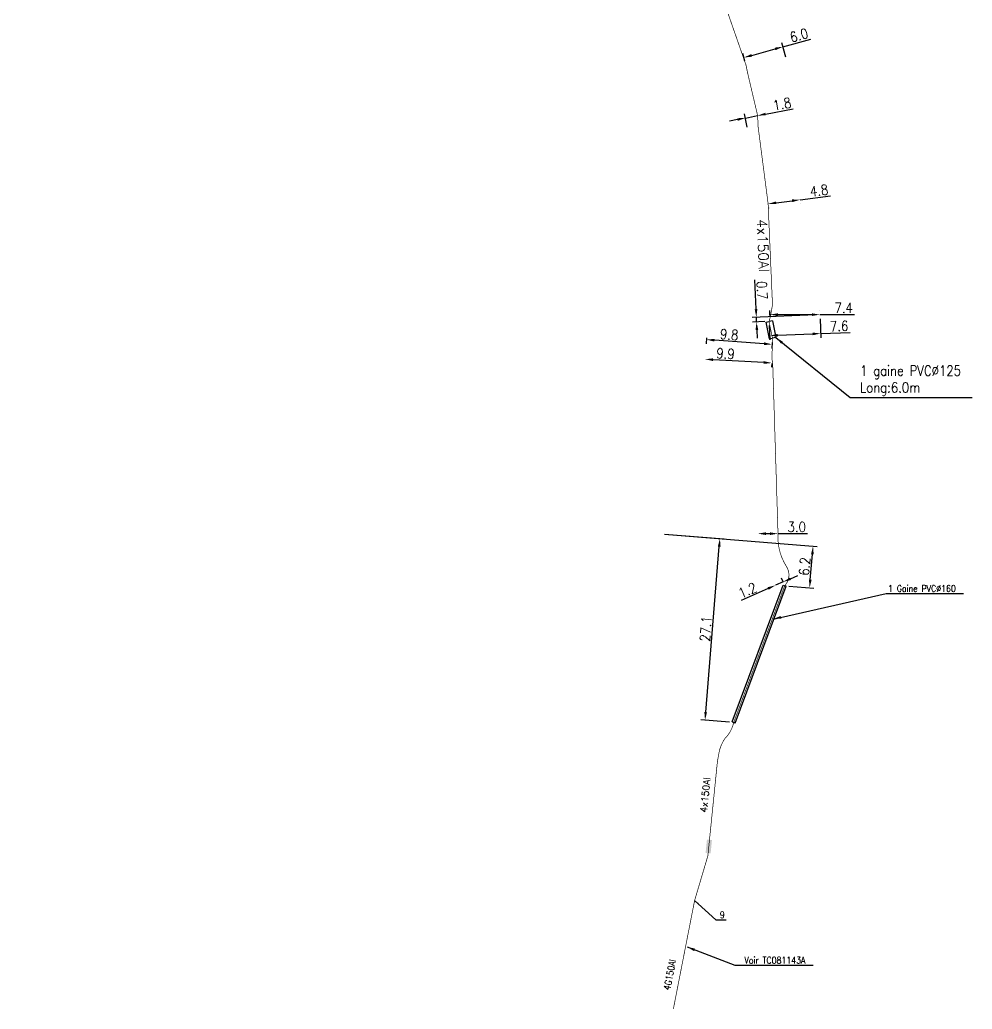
# Model space of a CAD drawing. Header units: millimetres. Extents: x 80993 to 81985, y 144000 to 145002.
# Drawn here: x 81836.5 to 81978.1, y 144000 to 144147.1 of the extents above; entities that cross this region are included whole.
import ezdxf
from ezdxf.enums import TextEntityAlignment as Align

# ---------------------------------------------------------------- set-up
doc = ezdxf.new("R2010")
doc.units = ezdxf.units.MM
doc.header["$PDMODE"] = 34
doc.linetypes.add('B_ST_AL', pattern=[2000, 1000, 1000])
doc.layers.get('0').update_dxf_attribs({"linetype": 'CONTINUOUS'})
doc.layers.get('Defpoints').update_dxf_attribs({"linetype": 'CONTINUOUS'})
for name, color, linetype in [('B_100', 3, 'CONTINUOUS'), ('B_300', 7, 'CONTINUOUS'), ('B_400', 7, 'CONTINUOUS')]:
    doc.layers.add(name, color=color, linetype=linetype)
doc.styles.add('M_ROMANS', font='ROMANS.shx', dxfattribs={"width": 0.75})
doc.styles.get("Standard").update_dxf_attribs({"font": 'romans.shx', "width": 0.85})
doc.dimstyles.get("Standard").update_dxf_attribs({"dimtxt": 1.5, "dimasz": 1.2, "dimexe": 0.625, "dimexo": 0.625, "dimgap": 0.25, "dimtad": 1, "dimdec": 1, "dimzin": 0, "dimdsep": 46, "dimtxsty": 'Standard', "dimcen": -0.5, "dimadec": 0, "dimazin": 0, "dimtfac": 1, "dimtdec": 1, "dimtmove": 0, "dimatfit": 3, "dimfxl": 0, "dimtolj": 1, "dimtzin": 0, "dimarcsym": 0})

# ---------------------------------------------------------------- blocks, each defined once
blk = doc.blocks.new('*D252')
at = {"layer": 'B_100', "color": 0, "linetype": 'Continuous', "lineweight": -2, "transparency": 16777216}
for p, q in [((81948.03, 144103.13), (81948.03, 144103.89)), ((81949.23, 144103.27), (81954.28, 144103.27)), ((81955.48, 144103.88), (81955.48, 144103.89)), ((81955.48, 144103.27), (81960.63, 144103.27))]:
    blk.add_line(p, q, dxfattribs=at)
at = {"layer": 'B_100', "color": 0, "linetype": 'Continuous', "transparency": 16777216}
for points in [[(81949.23, 144103.47), (81949.23, 144103.07), (81948.03, 144103.27)], [(81954.28, 144103.47), (81954.28, 144103.07), (81955.48, 144103.27)]]:
    blk.add_solid(points, dxfattribs=at)
at = {"layer": 'Defpoints', "color": 0, "linetype": 'Continuous', "transparency": 16777216}
for p in [(81955.48, 144103.27), (81955.48, 144103.26), (81948.03, 144102.5)]:
    blk.add_point(p, dxfattribs=at)
at = {"layer": 'B_100', "color": 0, "linetype": 'Continuous', "transparency": 16777216, "insert": (81959.01, 144104.27), "char_height": 1.5, "attachment_point": 5}
blk.add_mtext('\\A1;7.4', dxfattribs=at)
blk = doc.blocks.new('*D253')
at = {"layer": 'B_100', "color": 0, "linetype": 'Continuous', "lineweight": -2, "transparency": 16777216}
for p, q in [((81947.12, 144096.15), (81939.58, 144096.57)), ((81948.31, 144095.98), (81948.28, 144095.46))]:
    blk.add_line(p, q, dxfattribs=at)
at = {"layer": 'B_100', "color": 0, "linetype": 'Continuous', "transparency": 16777216}
for points in [[(81939.59, 144096.77), (81939.57, 144096.37), (81938.38, 144096.64)], [(81947.13, 144096.35), (81947.11, 144095.95), (81948.31, 144096.08)]]:
    blk.add_solid(points, dxfattribs=at)
at = {"layer": 'Defpoints', "color": 0, "linetype": 'Continuous', "transparency": 16777216}
for p in [(81938.38, 144096.64), (81938.38, 144096.64), (81948.34, 144096.61)]:
    blk.add_point(p, dxfattribs=at)
at = {"layer": 'B_100', "color": 0, "linetype": 'Continuous', "transparency": 16777216, "insert": (81941.44, 144097.47), "char_height": 1.5, "attachment_point": 5, "rotation": 356.7998}
blk.add_mtext('\\A1;9.9', dxfattribs=at)
blk = doc.blocks.new('*D254')
at = {"layer": 'B_100', "color": 0, "linetype": 'Continuous', "lineweight": -2, "transparency": 16777216}
for p, q in [((81944.66, 144131.16), (81944.28, 144133.14)), ((81944.39, 144132.52), (81946.21, 144132.88)), ((81947.39, 144133.1), (81951.5, 144133.9)), ((81943.22, 144132.3), (81942.04, 144132.07))]:
    blk.add_line(p, q, dxfattribs=at)
at = {"layer": 'B_100', "color": 0, "linetype": 'Continuous', "transparency": 16777216}
for points in [[(81943.18, 144132.49), (81943.25, 144132.1), (81944.39, 144132.52)], [(81947.35, 144133.3), (81947.42, 144132.91), (81946.21, 144132.88)]]:
    blk.add_solid(points, dxfattribs=at)
at = {"layer": 'Defpoints', "color": 0, "linetype": 'Continuous', "transparency": 16777216}
for p in [(81946.21, 144132.88), (81946.21, 144132.88), (81944.78, 144130.55)]:
    blk.add_point(p, dxfattribs=at)
at = {"layer": 'B_100', "color": 0, "linetype": 'Continuous', "transparency": 16777216, "insert": (81949.84, 144134.6), "char_height": 1.5, "attachment_point": 5, "rotation": 10.9566}
blk.add_mtext('\\A1;1.8', dxfattribs=at)
blk = doc.blocks.new('*D255')
at = {"layer": 'B_100', "color": 0, "linetype": 'Continuous', "lineweight": -2, "transparency": 16777216}
for p, q in [((81949.97, 144143.12), (81954.13, 144144.27)), ((81945.33, 144141.84), (81948.82, 144142.8)), ((81950.4, 144141.57), (81949.81, 144143.72)), ((81944.31, 144141), (81944.01, 144142.12))]:
    blk.add_line(p, q, dxfattribs=at)
at = {"layer": 'B_100', "color": 0, "linetype": 'Continuous', "transparency": 16777216}
for points in [[(81948.76, 144142.99), (81948.87, 144142.61), (81949.97, 144143.12)], [(81945.27, 144142.03), (81945.38, 144141.64), (81944.17, 144141.52)]]:
    blk.add_solid(points, dxfattribs=at)
at = {"layer": 'Defpoints', "color": 0, "linetype": 'Continuous', "transparency": 16777216}
for p in [(81949.97, 144143.12), (81944.48, 144140.4), (81950.57, 144140.97)]:
    blk.add_point(p, dxfattribs=at)
at = {"layer": 'B_100', "color": 0, "linetype": 'Continuous', "transparency": 16777216, "insert": (81952.36, 144144.82), "char_height": 1.5, "attachment_point": 5, "rotation": 15.4454}
blk.add_mtext('\\A1;6.0', dxfattribs=at)
blk = doc.blocks.new('*D256')
at = {"layer": 'B_100', "color": 0, "linetype": 'Continuous', "lineweight": -2, "transparency": 16777216}
for p, q in [((81947.44, 144070.69), (81948.04, 144070.69)), ((81949.24, 144070.69), (81953.61, 144070.69))]:
    blk.add_line(p, q, dxfattribs=at)
at = {"layer": 'B_100', "color": 0, "linetype": 'Continuous', "transparency": 16777216}
for points in [[(81947.44, 144070.89), (81947.44, 144070.49), (81946.24, 144070.69)], [(81948.04, 144070.89), (81948.04, 144070.49), (81949.24, 144070.69)]]:
    blk.add_solid(points, dxfattribs=at)
at = {"layer": 'Defpoints', "color": 0, "linetype": 'Continuous', "transparency": 16777216}
for p in [(81946.24, 144070.69), (81949.24, 144070.69), (81949.24, 144070.69)]:
    blk.add_point(p, dxfattribs=at)
at = {"layer": 'B_100', "color": 0, "linetype": 'Continuous', "transparency": 16777216, "insert": (81952.02, 144071.69), "char_height": 1.5, "attachment_point": 5}
blk.add_mtext('\\A1;3.0', dxfattribs=at)
blk = doc.blocks.new('*D257')
at = {"layer": 'B_100', "color": 0, "linetype": 'Continuous', "lineweight": -2, "transparency": 16777216}
for p, q in [((81952.53, 144120.36), (81957.04, 144120.94)), ((81948.96, 144119.91), (81951.34, 144120.21)), ((81952.61, 144119.74), (81952.61, 144119.74)), ((81947.85, 144119.14), (81947.85, 144119.13))]:
    blk.add_line(p, q, dxfattribs=at)
at = {"layer": 'B_100', "color": 0, "linetype": 'Continuous', "transparency": 16777216}
for points in [[(81948.93, 144120.1), (81948.98, 144119.71), (81947.77, 144119.75)], [(81951.31, 144120.41), (81951.36, 144120.01), (81952.53, 144120.36)]]:
    blk.add_solid(points, dxfattribs=at)
at = {"layer": 'Defpoints', "color": 0, "linetype": 'Continuous', "transparency": 16777216}
for p in [(81947.77, 144119.76), (81952.53, 144120.36), (81952.53, 144120.36)]:
    blk.add_point(p, dxfattribs=at)
at = {"layer": 'B_100', "color": 0, "linetype": 'Continuous', "transparency": 16777216, "insert": (81955.34, 144121.73), "char_height": 1.5, "attachment_point": 5, "rotation": 7.3228}
blk.add_mtext('\\A1;4.8', dxfattribs=at)
blk = doc.blocks.new('*D578')
at = {"layer": 'B_400', "color": 0, "linetype": 'Continuous', "lineweight": -2, "transparency": 16777216}
for p, q in [((81932.36, 144070.63), (81941.22, 144069.91)), ((81938.49, 144044.14), (81940.5, 144068.76)), ((81942.03, 144042.65), (81937.77, 144043))]:
    blk.add_line(p, q, dxfattribs=at)
at = {"layer": 'B_400', "color": 0, "linetype": 'Continuous', "transparency": 16777216}
for points in [[(81940.3, 144068.78), (81940.7, 144068.75), (81940.6, 144069.96)], [(81938.29, 144044.16), (81938.69, 144044.13), (81938.39, 144042.95)]]:
    blk.add_solid(points, dxfattribs=at)
at = {"layer": 'Defpoints', "color": 0, "linetype": 'Continuous', "transparency": 16777216}
for p in [(81931.73, 144070.68), (81940.6, 144069.96), (81942.65, 144042.6)]:
    blk.add_point(p, dxfattribs=at)
at = {"layer": 'B_400', "color": 0, "linetype": 'Continuous', "transparency": 16777216, "insert": (81938.5, 144056.53), "char_height": 1.5, "attachment_point": 5, "rotation": 85.3207}
blk.add_mtext('\\A1;27.1', dxfattribs=at)
blk = doc.blocks.new('*D579')
at = {"layer": 'B_400', "color": 0, "linetype": 'Continuous', "lineweight": -2, "transparency": 16777216}
for p, q in [((81932.36, 144070.63), (81955.07, 144068.77)), ((81954.04, 144063.84), (81954.35, 144067.63)), ((81950.86, 144062.9), (81954.57, 144062.59))]:
    blk.add_line(p, q, dxfattribs=at)
at = {"layer": 'B_400', "color": 0, "linetype": 'Continuous', "transparency": 16777216}
for points in [[(81954.15, 144067.64), (81954.55, 144067.61), (81954.45, 144068.82)], [(81953.84, 144063.86), (81954.24, 144063.82), (81953.94, 144062.64)]]:
    blk.add_solid(points, dxfattribs=at)
at = {"layer": 'Defpoints', "color": 0, "linetype": 'Continuous', "transparency": 16777216}
for p in [(81931.73, 144070.68), (81954.45, 144068.82), (81950.24, 144062.95)]:
    blk.add_point(p, dxfattribs=at)
at = {"layer": 'B_400', "color": 0, "linetype": 'Continuous', "transparency": 16777216, "insert": (81953.2, 144065.82), "char_height": 1.5, "attachment_point": 5, "rotation": 85.3207}
blk.add_mtext('\\A1;6.2', dxfattribs=at)
blk = doc.blocks.new('*D580')
at = {"layer": 'B_400', "color": 0, "linetype": 'Continuous', "lineweight": -2, "transparency": 16777216}
for p, q in [((81949.99, 144063.5), (81948.87, 144063.01)), ((81949.99, 144063.52), (81949.74, 144064.08)), ((81951.09, 144063.99), (81952.19, 144064.47)), ((81947.77, 144062.52), (81943.74, 144060.75))]:
    blk.add_line(p, q, dxfattribs=at)
at = {"layer": 'B_400', "color": 0, "linetype": 'Continuous', "transparency": 16777216}
for points in [[(81951.01, 144064.17), (81951.17, 144063.8), (81949.99, 144063.5)], [(81947.69, 144062.71), (81947.85, 144062.34), (81948.87, 144063.01)]]:
    blk.add_solid(points, dxfattribs=at)
at = {"layer": 'Defpoints', "color": 0, "linetype": 'Continuous', "transparency": 16777216}
for p in [(81948.87, 144063.01), (81948.87, 144063.01), (81950.24, 144062.95)]:
    blk.add_point(p, dxfattribs=at)
at = {"layer": 'B_400', "color": 0, "linetype": 'Continuous', "transparency": 16777216, "insert": (81944.7, 144062.26), "char_height": 1.5, "attachment_point": 5, "rotation": 23.7739}
blk.add_mtext('\\A1;1.2', dxfattribs=at)
blk = doc.blocks.new('*D581')
at = {"layer": 'B_400', "color": 0, "linetype": 'Continuous', "lineweight": -2, "transparency": 16777216}
for p, q in [((81938.6, 144099.83), (81938.54, 144098.93)), ((81947.16, 144098.94), (81939.78, 144099.47)), ((81948.38, 144099.13), (81948.31, 144098.23))]:
    blk.add_line(p, q, dxfattribs=at)
at = {"layer": 'B_400', "color": 0, "linetype": 'Continuous', "transparency": 16777216}
for points in [[(81939.8, 144099.67), (81939.77, 144099.27), (81938.58, 144099.55)], [(81947.18, 144099.14), (81947.15, 144098.74), (81948.36, 144098.85)]]:
    blk.add_solid(points, dxfattribs=at)
at = {"layer": 'Defpoints', "color": 0, "linetype": 'Continuous', "transparency": 16777216}
for p in [(81938.65, 144100.45), (81938.58, 144099.55), (81948.42, 144099.75)]:
    blk.add_point(p, dxfattribs=at)
at = {"layer": 'B_400', "color": 0, "linetype": 'Continuous', "transparency": 16777216, "insert": (81941.98, 144100.31), "char_height": 1.5, "attachment_point": 5, "rotation": 355.9125}
blk.add_mtext('\\A1;9.8', dxfattribs=at)
blk = doc.blocks.new('*D582')
at = {"layer": 'B_400', "color": 0, "linetype": 'Continuous', "lineweight": -2, "transparency": 16777216}
for p, q in [((81947.93, 144101.63), (81948.02, 144099.53)), ((81955.5, 144102.63), (81955.61, 144099.83)), ((81949.19, 144100.2), (81954.39, 144100.41)), ((81955.59, 144100.46), (81959.96, 144100.63))]:
    blk.add_line(p, q, dxfattribs=at)
at = {"layer": 'B_400', "color": 0, "linetype": 'Continuous', "transparency": 16777216}
for points in [[(81949.18, 144100.4), (81949.2, 144100), (81947.99, 144100.15)], [(81954.38, 144100.61), (81954.4, 144100.21), (81955.59, 144100.46)]]:
    blk.add_solid(points, dxfattribs=at)
at = {"layer": 'Defpoints', "color": 0, "linetype": 'Continuous', "transparency": 16777216}
for p in [(81955.48, 144103.26), (81947.91, 144102.25), (81955.59, 144100.46)]:
    blk.add_point(p, dxfattribs=at)
at = {"layer": 'B_400', "color": 0, "linetype": 'Continuous', "transparency": 16777216, "insert": (81958.33, 144101.57), "char_height": 1.5, "attachment_point": 5, "rotation": 2.2852}
blk.add_mtext('\\A1;7.6', dxfattribs=at)
blk = doc.blocks.new('*D583')
at = {"layer": 'B_400', "color": 0, "linetype": 'Continuous', "lineweight": -2, "transparency": 16777216}
for p, q in [((81945.97, 144104.08), (81945.8, 144108.45)), ((81954.85, 144103.23), (81945.4, 144102.85)), ((81947.29, 144102.23), (81945.43, 144102.16)), ((81946.05, 144102.18), (81946.02, 144102.88)), ((81946.1, 144100.98), (81946.15, 144099.78))]:
    blk.add_line(p, q, dxfattribs=at)
at = {"layer": 'B_400', "color": 0, "linetype": 'Continuous', "transparency": 16777216}
for points in [[(81946.17, 144104.09), (81945.77, 144104.07), (81946.02, 144102.88)], [(81946.3, 144100.99), (81945.9, 144100.97), (81946.05, 144102.18)]]:
    blk.add_solid(points, dxfattribs=at)
at = {"layer": 'Defpoints', "color": 0, "linetype": 'Continuous', "transparency": 16777216}
for p in [(81955.48, 144103.26), (81946.02, 144102.88), (81947.91, 144102.25)]:
    blk.add_point(p, dxfattribs=at)
at = {"layer": 'B_400', "color": 0, "linetype": 'Continuous', "transparency": 16777216, "insert": (81946.86, 144106.9), "char_height": 1.5, "attachment_point": 5, "rotation": 272.2852}
blk.add_mtext('\\A1;0.7', dxfattribs=at)
blk = doc.blocks.new('B_300_03')
at = {"color": 0, "linetype": 'Continuous'}
blk.add_solid([(-1, 0.75), (-1, 0), (1, 0.75), (1, 0)], dxfattribs=at)
at = {"color": 0, "linetype": 'Continuous', "style": 'M_ROMANS', "width": 0.75, "flags": 3}
for tag, p in [('DEF_LEG', (0, -4.25)), ('DEF_COUP', (0, -6.75)), ('DEF_TYPE', (0, -9.25))]:
    blk.add_attdef(tag, text='', height=1.2, dxfattribs=at).set_placement(p, align=Align.MIDDLE)

msp = doc.modelspace()

# ---------------------------------------------------------------- linework, layer by layer
at = {"layer": 'B_100', "linetype": 'B_ST_AL', "const_width": 0.1, "flags": 128}
msp.add_lwpolyline([(81836.53, 144262.34, 0.427845), (81838.19, 144262.19), (81839.08, 144262.82, 0.464173), (81839.19, 144264.59, -0.053395), (81838.79, 144265.06, -0.365646), (81838.84, 144265.5), (81839.97, 144266.57, -0.321234), (81840.91, 144266.55, 0.082967), (81842.88, 144265.87), (81842.88, 144265.87), (81854.85, 144265.7, -0.101113), (81856.19, 144265.44, -0.072994), (81856.8, 144264.93), (81857.11, 144264.52), (81857.65, 144263.59), (81865.96, 144252.98), (81867.66, 144251.09), (81868.15, 144250.64), (81868.61, 144250.31), (81869.36, 144249.36), (81869.58, 144248.89), (81870.1, 144248.02), (81872.64, 144244.49), (81873.75, 144243.12, -0.023074), (81873.87, 144242.96), (81874.53, 144240.94), (81875.56, 144237.43), (81878.58, 144232.71), (81879.16, 144231.23), (81879.16, 144231.23), (81879.16, 144231.23), (81879.16, 144231.23), (81884.67, 144225.31), (81888.29, 144220.68), (81903.37, 144201.24), (81907.68, 144195.6), (81907.75, 144195.26), (81911.26, 144190.41), (81912.18, 144189.78), (81918.6, 144180.78), (81924.7, 144172.88), (81930.82, 144164.97), (81936.65, 144156.84), (81941.79, 144148.12), (81944.48, 144140.4), (81944.7, 144139.31), (81946.21, 144132.88), (81946.29, 144131.16), (81947.77, 144119.76), (81948.42, 144104.71), (81948.1, 144102.97), (81947.91, 144102.25), (81948.42, 144099.75), (81948.34, 144096.61), (81948.4, 144096.38), (81948.45, 144096.09), (81949.24, 144070.69, 0.158539), (81950.5, 144065.8, -0.338149), (81950.24, 144062.95), (81942.65, 144042.6), (81942.65, 144042.6, -0.144815), (81941.33, 144040.2, 0.075532), (81940.54, 144038.48), (81940.35, 144037.49), (81940.22, 144036.72), (81939.95, 144034.03), (81938.95, 144024.16), (81938.95, 144024.16)], format="xyb", dxfattribs=at)
msp.add_lwpolyline([(81938.95, 144024.16), (81938.85, 144023.16), (81938.8, 144022.73), (81938.8, 144022.73), (81936.84, 144016.13), (81933.68, 144000)], dxfattribs=at)
at = {"layer": 'B_400', "color": 7}
for p, q in [((81947.42, 144102.15), (81947.91, 144102.25)), ((81947.42, 144102.15), (81947.93, 144099.65)), ((81948.4, 144102.36), (81947.91, 144102.25)), ((81948.4, 144102.36), (81948.91, 144099.86)), ((81947.93, 144099.65), (81948.42, 144099.75)), ((81948.91, 144099.86), (81948.42, 144099.75))]:
    msp.add_line(p, q, dxfattribs=at)
at = {"layer": 'B_400', "color": 7, "linetype": 'CONTINUOUS'}
for p, q in [((81942.42, 144042.69), (81950, 144063.04)), ((81942.89, 144042.51), (81950.47, 144062.86)), ((81950, 144063.04), (81950.24, 144062.95)), ((81950.47, 144062.86), (81950.24, 144062.95)), ((81942.42, 144042.69), (81942.65, 144042.6)), ((81942.89, 144042.51), (81942.65, 144042.6))]:
    msp.add_line(p, q, dxfattribs=at)

# ---------------------------------------------------------------- block references
at = {"layer": 'B_300', "rotation": 84.21804514645763}
msp.add_blockref('B_300_03', (81939.32, 144024.12), dxfattribs=at)

# ---------------------------------------------------------------- texts
at = {"layer": 'B_100', "linetype": 'Continuous'}
for height, rotation, p in [(1.5, 272.465, (81947.01, 144113.54)), (1, 84.218, (81938.42, 144031.81))]:
    msp.add_text('4x150Al', height=height, rotation=rotation, dxfattribs=at).set_placement(p, align=Align.MIDDLE)
at = {"layer": 'B_100', "linetype": 'Continuous', "width": 0.85}
msp.add_text('4G150Al', height=1, rotation=78.9171, dxfattribs=at).set_placement((81933.14, 144005.08), align=Align.MIDDLE)
at = {"layer": 'B_100', "linetype": 'Continuous', "insert": (81940.59, 144013.49), "char_height": 1, "attachment_point": 7}
msp.add_mtext('\\A1;9', dxfattribs=at)
at = {"layer": 'B_100', "insert": (81944.25, 144007.23), "char_height": 1, "attachment_point": 4}
msp.add_mtext('\\A1;Voir TC081143A', dxfattribs=at)
at = {"layer": 'B_400', "linetype": 'Continuous', "attachment_point": 7}
for s, insert, char_height in [('1 gaine PVC%%C125\\PLong:6.0m', (81961.43, 144091.18), 1.5), ('1 Gaine PVC%%C160', (81965.6, 144062.03), 1)]:
    msp.add_mtext(s, dxfattribs=dict(at, insert=insert, char_height=char_height))

# ---------------------------------------------------------------- dimensions: what is measured, and where the dimension line sits
at = {"layer": 'B_100', "linetype": 'Continuous'}
dim = msp.add_linear_dim(base=(81949.97, 144143.12), p1=(81944.48, 144140.4), p2=(81950.57, 144140.97), angle=15.4454, text='6.0', dimstyle='Standard', dxfattribs=at)
dim.commit()
dim.dimension.update_dxf_attribs({"geometry": '*D255', "text_midpoint": (81952.63, 144143.85), "dimtype": 160})
for base, p1, p2, angle, picture, middle in [((81946.21, 144132.88), (81944.78, 144130.55), (81946.21, 144132.88), 10.9566, '*D254', (81950.03, 144133.62)), ((81952.53, 144120.36), (81947.77, 144119.76), (81952.53, 144120.36), 187.3228, '*D257', (81955.47, 144120.74)), ((81955.4757, 144103.2674), (81948.0277, 144102.5049), (81955.4757, 144103.257), 180, '*D252', (81959.0101, 144103.2674)), ((81938.38, 144096.64), (81948.34, 144096.61), (81938.38, 144096.64), 176.7998, '*D253', (81941.38, 144096.47))]:
    dim = msp.add_linear_dim(base=base, p1=p1, p2=p2, angle=angle, dimstyle='Standard', dxfattribs=at)
    dim.commit()
    dim.dimension.update_dxf_attribs({"geometry": picture, "text_midpoint": middle, "dimtype": 160})
dim = msp.add_linear_dim(base=(81949.24, 144070.69), p1=(81946.24, 144070.69), p2=(81949.24, 144070.69), angle=180, dimstyle='Standard', dxfattribs=at)
dim.commit()
dim.dimension.update_dxf_attribs({"geometry": '*D256', "text_midpoint": (81952.02, 144071.69)})
at = {"layer": 'B_400', "linetype": 'Continuous'}
for base, p1, p2, angle, picture, middle in [((81946.02, 144102.88), (81947.91, 144102.25), (81955.48, 144103.26), 272.2852, '*D583', (81945.86, 144106.86)), ((81955.59, 144100.46), (81947.91, 144102.25), (81955.48, 144103.26), 182.2852, '*D582', (81958.37, 144100.57)), ((81938.58, 144099.55), (81948.42, 144099.75), (81938.65, 144100.45), 355.9125, '*D581', (81941.91, 144099.31))]:
    dim = msp.add_linear_dim(base=base, p1=p1, p2=p2, angle=angle, dimstyle='Standard', override={"dimfxl": 1.25}, dxfattribs=at)
    dim.commit()
    dim.dimension.update_dxf_attribs({"geometry": picture, "text_midpoint": middle, "dimtype": 160})
for base, p1, p2, angle, picture, middle in [((81940.6, 144069.96), (81942.65, 144042.6), (81931.73, 144070.68), 265.3207, '*D578', (81939.5, 144056.45)), ((81954.45, 144068.82), (81950.24, 144062.95), (81931.73, 144070.68), 265.3207, '*D579', (81954.2, 144065.73)), ((81948.87, 144063.01), (81950.24, 144062.95), (81948.87, 144063.01), 23.7739, '*D580', (81945.1, 144061.35))]:
    dim = msp.add_linear_dim(base=base, p1=p1, p2=p2, angle=angle, dimstyle='Standard', dxfattribs=at)
    dim.commit()
    dim.dimension.update_dxf_attribs({"geometry": picture, "text_midpoint": middle, "dimtype": 160})

# ---------------------------------------------------------------- leaders
at = {"layer": 'B_100', "linetype": 'Continuous', "annotation_type": 0, "has_hookline": 1, "hookline_direction": 0, "text_width": 0.526}
msp.add_leader([(81936.84, 144016.13), (81939.98, 144013.24), (81940.73, 144013.24)], dimstyle='Standard', override={"dimasz": 0.75}, dxfattribs=at)
at = {"layer": 'B_100', "annotation_type": 0, "has_hookline": 1, "hookline_direction": 0, "text_width": 10.2}
msp.add_leader([(81935.71, 144009.21), (81942.8, 144006.48), (81944, 144006.48)], dimstyle='Standard', dxfattribs=at)
at = {"layer": 'B_400', "linetype": 'Continuous', "annotation_type": 0, "has_hookline": 1, "hookline_direction": 0, "text_width": 16.7}
msp.add_leader([(81948.91, 144099.85), (81959.98, 144090.93), (81961.18, 144090.93)], dimstyle='Standard', override={"dimfxl": 1.25}, dxfattribs=at)
at = {"layer": 'B_400', "linetype": 'Continuous', "annotation_type": 0, "has_hookline": 1, "hookline_direction": 0, "text_width": 11.21}
msp.add_leader([(81948.51, 144057.99), (81965.35, 144061.78)], dimstyle='Standard', dxfattribs=at)

doc.saveas('drawing.dxf')
